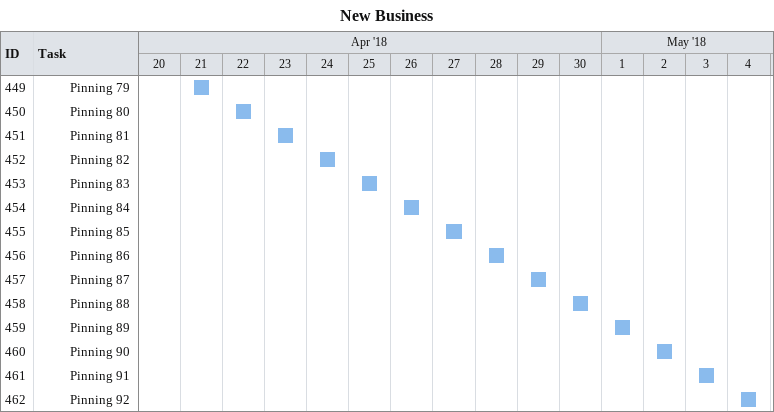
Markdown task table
New Business

| ID | Level | Task | Start | Finish |
|---|---|---|---|---|
| 449 | 4 | Pinning 79 | 2018-04-21 | 2018-04-21 |
| 450 | 4 | Pinning 80 | 2018-04-22 | 2018-04-22 |
| 451 | 4 | Pinning 81 | 2018-04-23 | 2018-04-23 |
| 452 | 4 | Pinning 82 | 2018-04-24 | 2018-04-24 |
| 453 | 4 | Pinning 83 | 2018-04-25 | 2018-04-25 |
| 454 | 4 | Pinning 84 | 2018-04-26 | 2018-04-26 |
| 455 | 4 | Pinning 85 | 2018-04-27 | 2018-04-27 |
| 456 | 4 | Pinning 86 | 2018-04-28 | 2018-04-28 |
| 457 | 4 | Pinning 87 | 2018-04-29 | 2018-04-29 |
| 458 | 4 | Pinning 88 | 2018-04-30 | 2018-04-30 |
| 459 | 4 | Pinning 89 | 2018-05-01 | 2018-05-01 |
| 460 | 4 | Pinning 90 | 2018-05-02 | 2018-05-02 |
| 461 | 4 | Pinning 91 | 2018-05-03 | 2018-05-03 |
| 462 | 4 | Pinning 92 | 2018-05-04 | 2018-05-04 |
